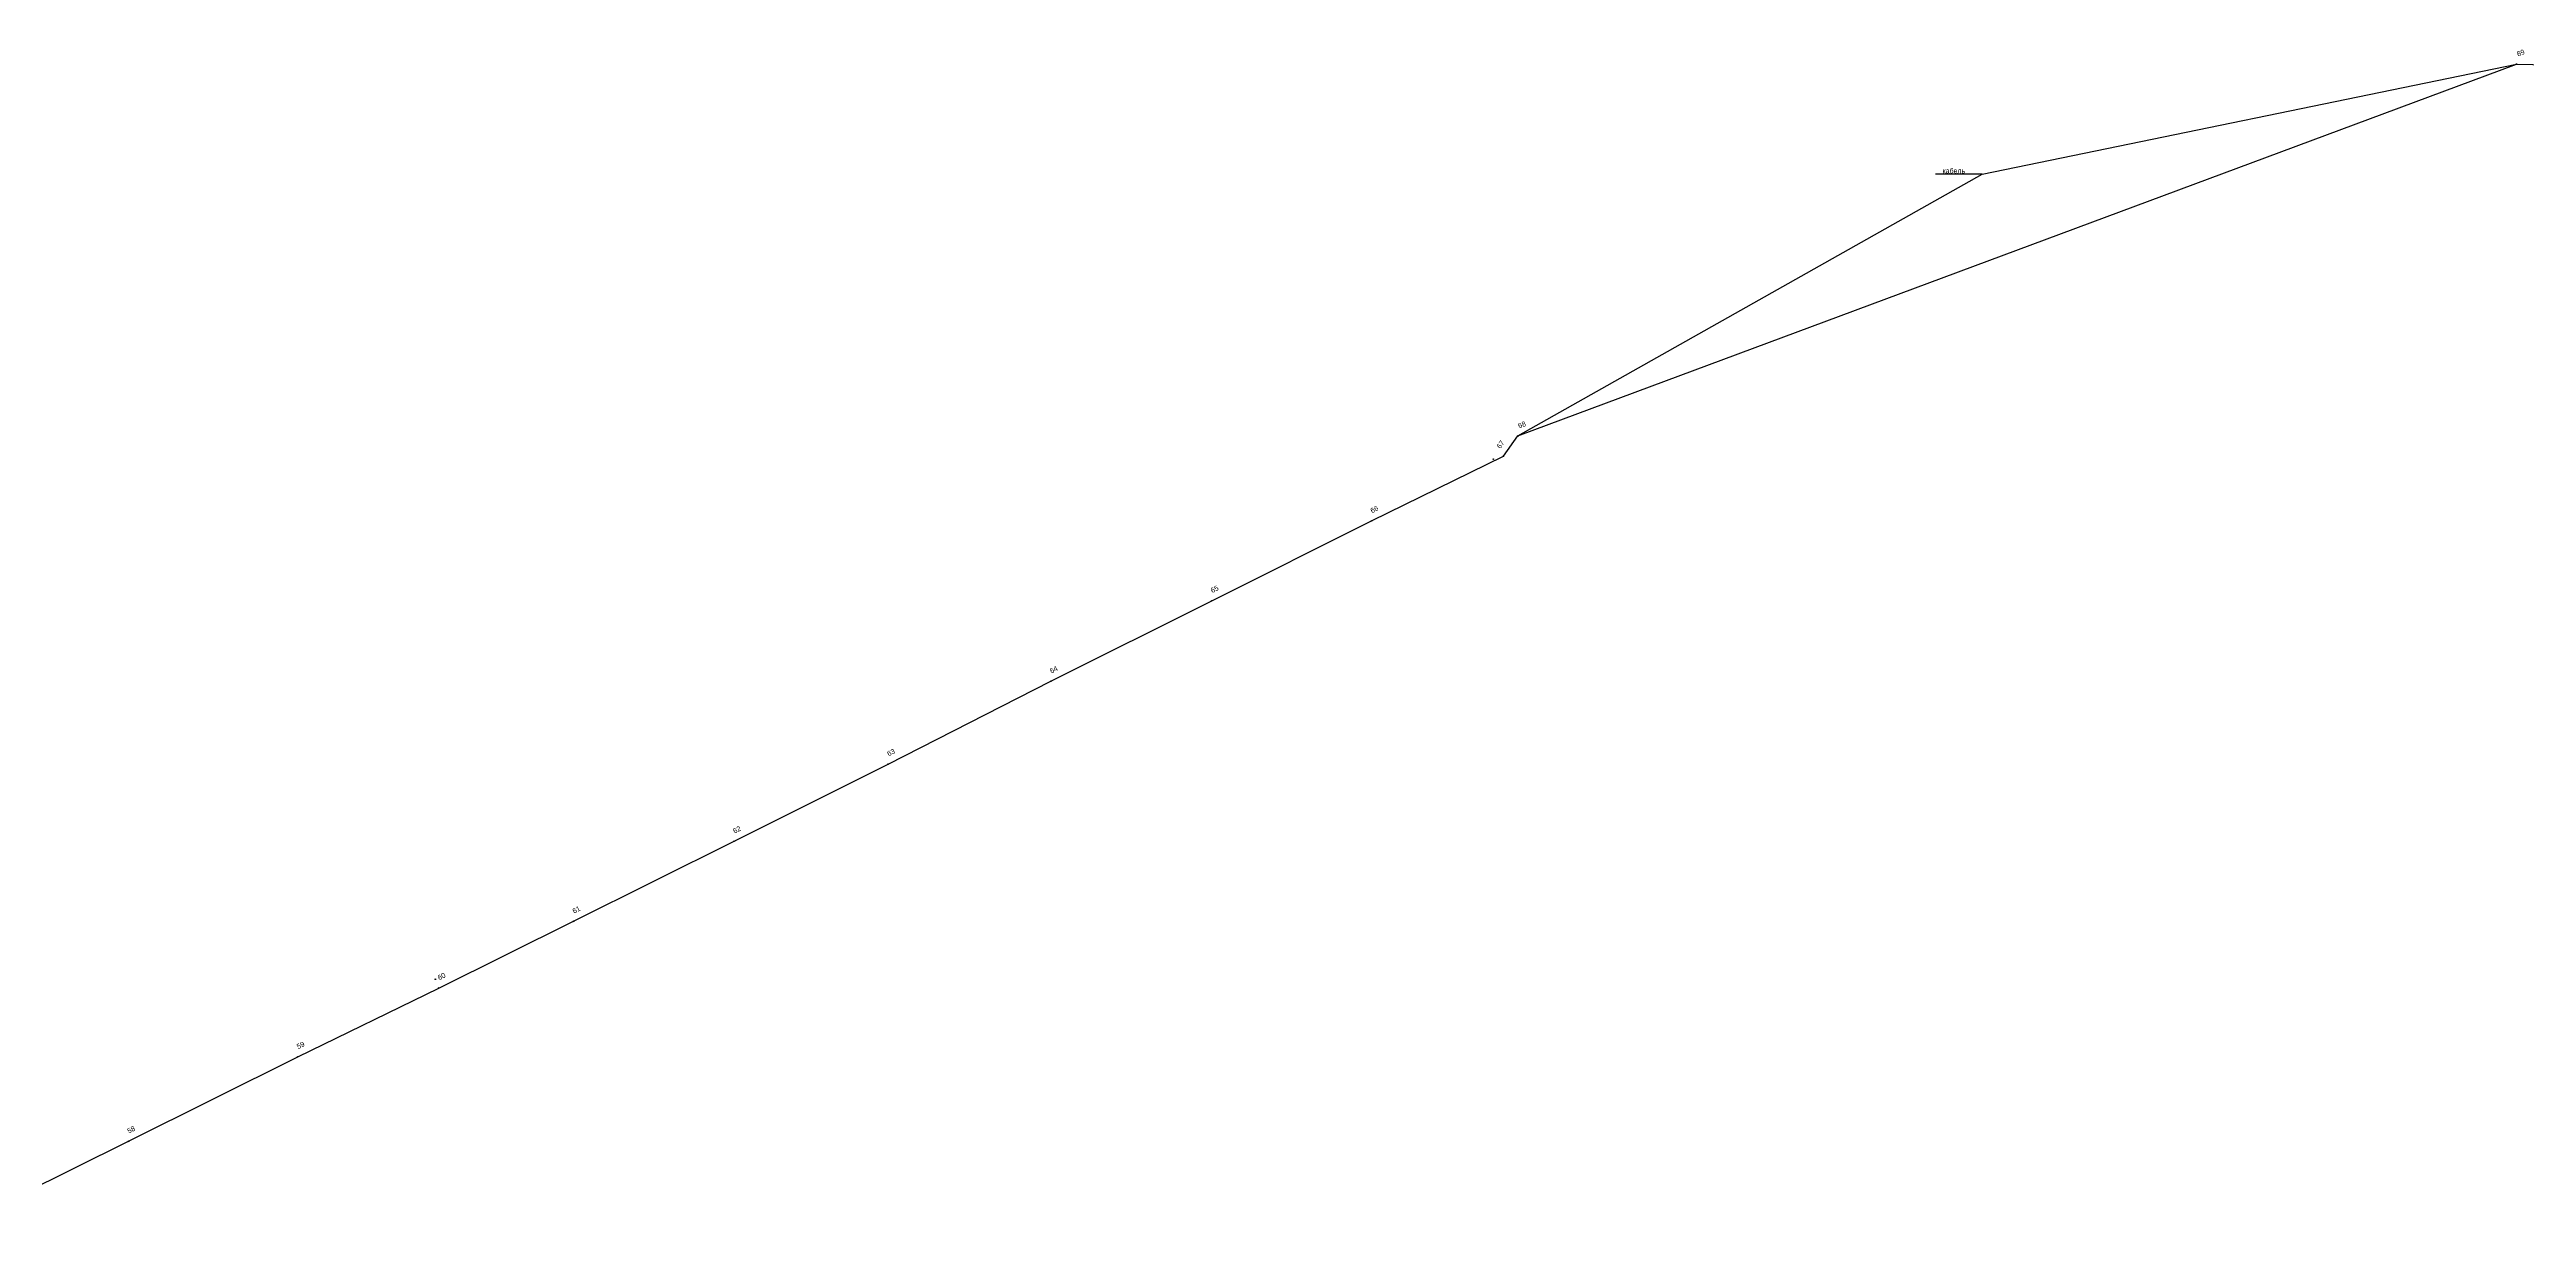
# Model space of a CAD drawing. Header units: metres. Extents: x 2259452 to 2262826, y 426390 to 431191.
# Drawn here: x 2261254 to 2262230, y 428647 to 429109 of the extents above; entities that cross this region are included whole.
import ezdxf

# ---------------------------------------------------------------- set-up
doc = ezdxf.new("R2010")
doc.units = ezdxf.units.M
for name, color, linetype in [('ВЛ-10кВ ф.8 ПС Володаровка', 5, 'Continuous'), ('опоры', 250, 'Continuous'), ('подписи', 250, 'Continuous'), ('укосы', 250, 'Continuous')]:
    doc.layers.add(name, color=color, linetype=linetype)

# ---------------------------------------------------------------- blocks, each defined once
blk = doc.blocks.new('BL2')
blk.add_lwpolyline([(-0.09, -0.12), (-0.09, 0.12), (0.09, 0.12), (0.09, -0.12), (-0.09, -0.12)])
blk.add_attdef('НОМЕР', (1.5, 2.6), '', height=2)

msp = doc.modelspace()

# ---------------------------------------------------------------- linework, layer by layer
at = {"layer": 'ВЛ-10кВ ф.8 ПС Володаровка', "color": 5}
msp.add_lwpolyline([(2261221.14, 428647.32), (2261284.96, 428678.89), (2261351.72, 428712.18), (2261407.31, 428739.29), (2261460.48, 428765.58), (2261523.78, 428797.11), (2261584.58, 428827.53), (2261648.69, 428860.19), (2261712.09, 428891.88), (2261775.07, 428923.34), (2261827.09, 428948.91), (2261832.81, 428956.81), (2262226.58, 429103.34), (2262271.21, 429102.44)], dxfattribs=at)
at = {"layer": 'подписи'}
for points in [[(2261832.81, 428956.81), (2262015.83, 429059.93), (2262226.58, 429103.34)], [(2262015.83, 429059.93), (2261997.45, 429059.93)]]:
    msp.add_lwpolyline(points, dxfattribs=at)

# ---------------------------------------------------------------- block references
at = {"layer": 'опоры', "color": 250}
for p, rotation, values in [((2262226.58, 429103.34), 20.4107254966788, {'НОМЕР': '69'}), ((2261832.81, 428956.81), 20.4107254966788, {'НОМЕР': '68'}), ((2261827.09, 428948.91), 54.10962780309475, {'НОМЕР': '67'}), ((2261775.07, 428923.34), 26.17726192625982, {'НОМЕР': '66'}), ((2261712.09, 428891.88), 26.54306802660217, {'НОМЕР': '65'}), ((2261648.69, 428860.19), 26.55528369384809, {'НОМЕР': '64'}), ((2261584.58, 428827.53), 26.99360044321429, {'НОМЕР': '63'}), ((2261523.78, 428797.11), 26.58532732969833, {'НОМЕР': '62'}), ((2261460.48, 428765.58), 26.47856118556334, {'НОМЕР': '61'}), ((2261407.31, 428739.29), 26.307212383685, {'НОМЕР': '60'}), ((2261351.72, 428712.18), 25.99698882508241, {'НОМЕР': '59'}), ((2261284.96, 428678.89), 26.50612692602937, {'НОМЕР': '58'})]:
    msp.add_blockref('BL2', p, dxfattribs=dict(at, rotation=rotation)).add_auto_attribs(values)
at = {"layer": 'укосы', "color": 250}
for p, rotation in [((2261823.13, 428947.67), 17.31735325518731), ((2261406, 428742.73), 290.7929213188588)]:
    msp.add_blockref('BL2', p, dxfattribs=dict(at, rotation=rotation))

# ---------------------------------------------------------------- texts
at = {"layer": 'подписи', "linetype": 'Continuous'}
msp.add_text('кабель', height=2, dxfattribs=at).set_placement((2262000.25, 429060.32))

doc.saveas('drawing.dxf')
